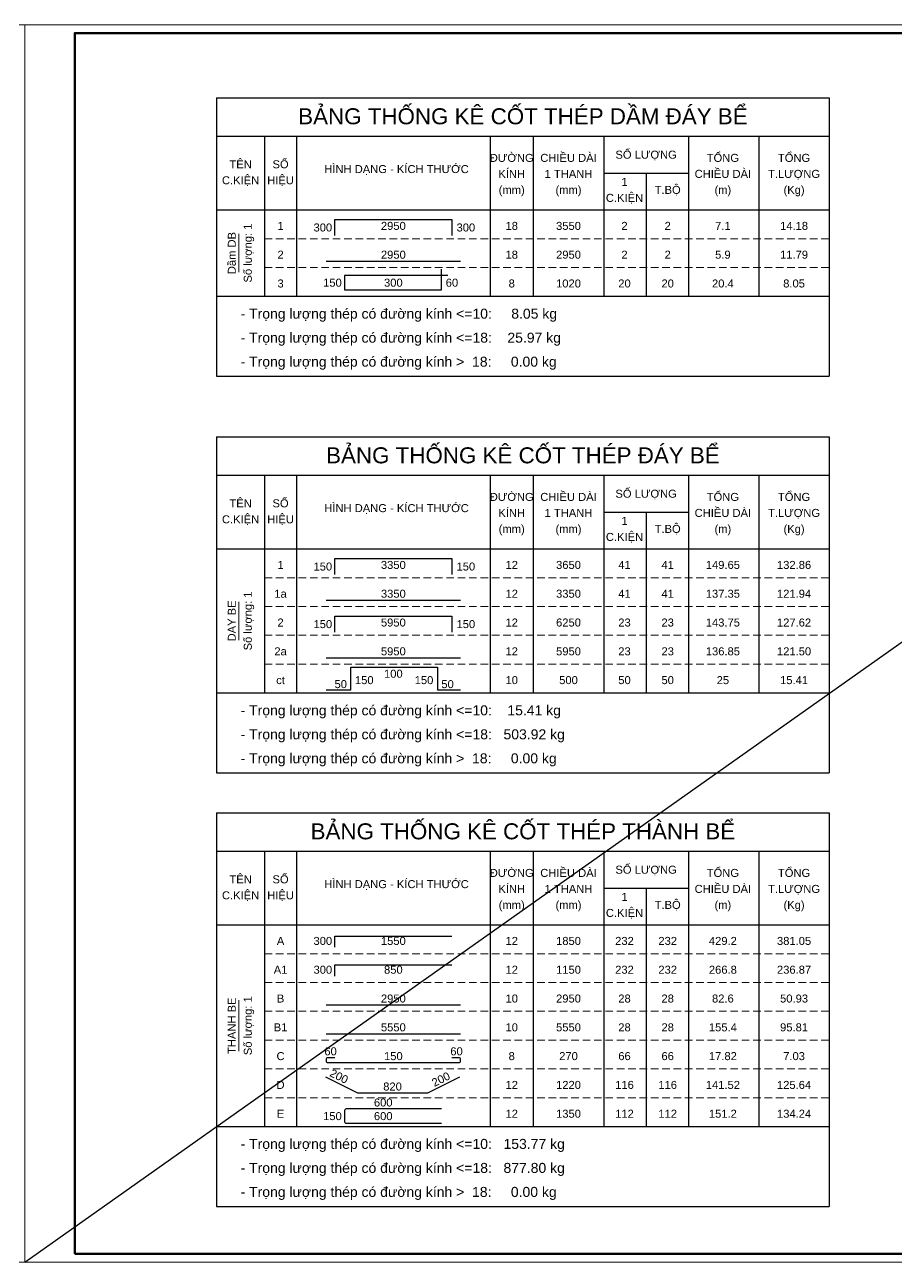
# Model space of a CAD drawing. Header units: millimetres. Extents: x 142758 to 365363, y -504867 to -415100.
# Drawn here: x 313541 to 325048, y -478817 to -462482 of the extents above; entities that cross this region are included whole.
import ezdxf
from ezdxf.enums import TextEntityAlignment as Align

# ---------------------------------------------------------------- set-up
doc = ezdxf.new("R2010")
doc.units = ezdxf.units.MM
doc.header["$LTSCALE"] = 20
doc.header["$MEASUREMENT"] = 0
doc.linetypes.add('HIDDEN', pattern=[0.375, 0.25, -0.125])
doc.layers.get('Defpoints').update_dxf_attribs({"color": 1})
doc.layers.add('KCS_Plotter', color=11, linetype='Continuous', plot=False)
doc.layers.add('Khungten_LCDI', color=7, linetype='Continuous')
for name, color, linetype, lineweight in [('LC MANH DUT', 35, 'HIDDEN', 5), ('LC Net dam 1', 30, 'Continuous', 30), ('LC Net thay', 7, 'Continuous', 25), ('LC Text1', 3, 'Continuous', 20), ('TextThep', 7, 'Continuous', 0)]:
    doc.layers.add(name, color=color, linetype=linetype, lineweight=lineweight)
doc.styles.add('Hoa', font='micross_0.ttf')
doc.styles.add('Khungten', font='VHAVAN.TTF', dxfattribs={"width": 0.9, "height": 5000})
doc.styles.add('Thuong', font='micross_0.ttf')
doc.styles.add('Title', font='VHBLACK.TTF', dxfattribs={"width": 0.8})

# ---------------------------------------------------------------- blocks, each defined once
blk = doc.blocks.new('lcdi fix')
at = {"layer": 'Defpoints', "lineweight": 0}
blk.add_lwpolyline([(-1200, -14850), (-1200, 14850), (40800, 14850), (40800, -14850)], close=True, dxfattribs=at)
at = {"layer": 'Khungten_LCDI', "color": 5, "lineweight": 60}
blk.add_lwpolyline([(0, -14650), (0, 14650), (40600, 14650), (40600, -14650)], close=True, dxfattribs=at)
at = {"color": 7, "style": 'Khungten', "width": 0.8}
for tag, p in [('REVISION', (39499, -10746)), ('NGAYHT', (39546, -11609))]:
    blk.add_attdef(tag, text='', height=200, dxfattribs=at).set_placement(p, align=Align.CENTER)
at = {"layer": 'LC Text1', "style": 'Title', "width": 1.485915}
for tag, p, p2 in [('TENBANVE1', (36913, -8886), (40339, -8886)), ('TENBANVE2', (36913, -9562), (40339, -9562))]:
    blk.add_attdef(tag, text='', height=250, dxfattribs=at).set_placement(p, p2, align=Align.FIT)
at = {"layer": 'LC Text1', "style": 'Title', "width": 0.7}
blk.add_attdef('SOBANVE', text='', height=250, dxfattribs=at).set_placement((39562, -13896), align=Align.CENTER)

msp = doc.modelspace()

# ---------------------------------------------------------------- linework, layer by layer
at = {"layer": 'KCS_Plotter', "ltscale": 2}
msp.add_line((313541.3, -478816.8), (336641.3, -462481.8), dxfattribs=at)
at = {"layer": 'LC MANH DUT', "ltscale": 20}
for p, q in [((316707.7, -465305.6), (324163.1, -465305.6)), ((316707.7, -465685.8), (324163.1, -465685.8)), ((316707.7, -466066), (324163.1, -466066)), ((316707.7, -469781), (324163.1, -469781)), ((316707.7, -470161.1), (324163.1, -470161.1)), ((316707.7, -470541.3), (324163.1, -470541.3)), ((316707.7, -470921.5), (324163.1, -470921.5)), ((316707.7, -471301.6), (324163.1, -471301.6)), ((316707.7, -474744.2), (324163.1, -474744.2)), ((316707.7, -475124.3), (324163.1, -475124.3)), ((316707.7, -475504.5), (324163.1, -475504.5)), ((316707.7, -475884.7), (324163.1, -475884.7)), ((316707.7, -476264.8), (324163.1, -476264.8)), ((316707.7, -476645), (324163.1, -476645)), ((316707.7, -477025.1), (324163.1, -477025.1))]:
    msp.add_line(p, q, dxfattribs=at)
at = {"layer": 'LC Net dam 1'}
for points in [[(317637, -465263.4), (317637, -465052.2), (319178.8, -465052.2), (319178.8, -465263.4)], [(317520.9, -465601.3), (319294.9, -465601.3)], [(319126, -465791.4), (317763.7, -465791.4), (317763.7, -465981.5), (319041.5, -465981.5), (319041.5, -465706.9)], [(317637, -469738.7), (317637, -469527.5), (319178.8, -469527.5), (319178.8, -469738.7)], [(317520.9, -470076.7), (319294.9, -470076.7)], [(317637, -470499.1), (317637, -470287.9), (319178.8, -470287.9), (319178.8, -470499.1)], [(317520.9, -470837), (319294.9, -470837)], [(317520.9, -471259.4), (317848.2, -471259.4), (317848.2, -470963.7), (318988.7, -470963.7), (318988.7, -471259.4), (319294.9, -471259.4)], [(317637, -474659.7), (317637, -474511.9), (319178.8, -474511.9)], [(317637, -475039.9), (317637, -474892), (319178.8, -474892)], [(317520.9, -475420), (319294.9, -475420)], [(317520.9, -475800.2), (319294.9, -475800.2)], [(317510.3, -476370.4), (317932.7, -476581.6), (318862, -476581.6), (319284.4, -476370.4)]]:
    msp.add_lwpolyline(points, dxfattribs=at)
for points in [[(317637, -476117), (317542, -476117, 0.4142136), (317520.9, -476138.1), (317520.9, -476159.2, 0.4142136), (317542, -476180.3), (319273.8, -476180.3, 0.4142136), (319294.9, -476159.2), (319294.9, -476138.1, 0.4142136), (319273.8, -476117), (319178.8, -476117)], [(319041.5, -476792.8), (317784.9, -476792.8, 0.4142136), (317763.7, -476813.9), (317763.7, -476961.8, 0.4142136), (317784.9, -476982.9), (319041.5, -476982.9)]]:
    msp.add_lwpolyline(points, format="xyb", dxfattribs=at)
at = {"layer": 'LC Net thay'}
for p, q in [((316074.1, -463447.1), (324163.1, -463447.1)), ((316074.1, -463447.1), (316074.1, -467122)), ((324163.1, -463447.1), (324163.1, -467122)), ((316074.1, -463954), (324163.1, -463954)), ((316707.7, -463954), (316707.7, -466066)), ((317130.1, -463954), (317130.1, -466066)), ((319685.7, -463954), (319685.7, -466066)), ((320255.9, -463954), (320255.9, -466066)), ((321185.2, -463954), (321185.2, -466066)), ((322304.5, -463954), (322304.5, -466066)), ((323233.8, -463954), (323233.8, -466066)), ((321185.2, -464439.7), (322304.5, -464439.7)), ((321744.9, -464439.7), (321744.9, -466066)), ((316074.1, -464925.5), (324163.1, -464925.5)), ((316074.1, -466066), (324163.1, -466066)), ((316074.1, -466066), (324163.1, -466066)), ((316074.1, -467122), (324163.1, -467122)), ((316074.1, -467922.4), (324163.1, -467922.4)), ((316074.1, -467922.4), (316074.1, -472357.6)), ((324163.1, -467922.4), (324163.1, -472357.6)), ((316074.1, -468429.3), (324163.1, -468429.3)), ((316707.7, -468429.3), (316707.7, -471301.6)), ((317130.1, -468429.3), (317130.1, -471301.6)), ((319685.7, -468429.3), (319685.7, -471301.6)), ((320255.9, -468429.3), (320255.9, -471301.6)), ((321185.2, -468429.3), (321185.2, -471301.6)), ((322304.5, -468429.3), (322304.5, -471301.6)), ((323233.8, -468429.3), (323233.8, -471301.6)), ((321185.2, -468915.1), (322304.5, -468915.1)), ((321744.9, -468915.1), (321744.9, -471301.6)), ((316074.1, -469400.8), (324163.1, -469400.8)), ((316074.1, -471301.6), (324163.1, -471301.6)), ((316074.1, -471301.6), (324163.1, -471301.6)), ((316074.1, -472357.6), (324163.1, -472357.6)), ((316074.1, -472885.6), (324163.1, -472885.6)), ((316074.1, -472885.6), (316074.1, -478081.1)), ((324163.1, -472885.6), (324163.1, -478081.1)), ((316074.1, -473392.5), (324163.1, -473392.5)), ((316707.7, -473392.5), (316707.7, -477025.1)), ((317130.1, -473392.5), (317130.1, -477025.1)), ((319685.7, -473392.5), (319685.7, -477025.1)), ((320255.9, -473392.5), (320255.9, -477025.1)), ((321185.2, -473392.5), (321185.2, -477025.1)), ((322304.5, -473392.5), (322304.5, -477025.1)), ((323233.8, -473392.5), (323233.8, -477025.1)), ((321185.2, -473878.3), (322304.5, -473878.3)), ((321744.9, -473878.3), (321744.9, -477025.1)), ((316074.1, -474364), (324163.1, -474364)), ((316074.1, -477025.1), (324163.1, -477025.1)), ((316074.1, -477025.1), (324163.1, -477025.1)), ((316074.1, -478081.1), (324163.1, -478081.1))]:
    msp.add_line(p, q, dxfattribs=at)
at = {"layer": 'LC Text1'}
for p, q in [((316369.8, -465749.2), (316369.8, -465242.3)), ((316369.8, -470604.7), (316369.8, -470097.8)), ((316369.8, -476032.5), (316369.8, -475356.7))]:
    msp.add_line(p, q, dxfattribs=at)

# ---------------------------------------------------------------- block references
at = {"layer": 'LC Net thay', "xscale": 0.55, "yscale": 0.55, "zscale": 0.55}
for p in [(291101.3, -470649.3), (314201.3, -470649.3)]:
    msp.add_blockref('lcdi fix', p, dxfattribs=at)

# ---------------------------------------------------------------- texts
at = {"layer": 'LC Text1', "color": 4, "style": 'Hoa'}
for s, p in [('BẢNG THỐNG KÊ CỐT THÉP DẦM ĐÁY BỂ', (320118.6, -463795.6)), ('BẢNG THỐNG KÊ CỐT THÉP ĐÁY BỂ', (320118.6, -468270.9)), ('BẢNG THỐNG KÊ CỐT THÉP THÀNH BỂ', (320118.6, -473234.1))]:
    msp.add_text(s, height=211.2, dxfattribs=at).set_placement(p, align=Align.CENTER)
at = {"layer": 'LC Text1'}
for s, style, p in [('SỐ', 'Hoa', (316918.9, -464376.4)), ('ĐƯỜNG', 'Hoa', (319970.8, -464291.9)), ('CHIỀU DÀI', 'Hoa', (320720.5, -464291.9)), ('SỐ LƯỢNG', 'Hoa', (321744.9, -464249.6)), ('TỔNG', 'Hoa', (322758.6, -464291.9)), ('TỔNG', 'Hoa', (323698.5, -464291.9)), ('TÊN', 'Hoa', (316390.9, -464376.4)), ('HÌNH DẠNG - KÍCH THƯỚC', 'Hoa', (318450.1, -464439.7)), ('KÍNH', 'Hoa', (319970.8, -464503.1)), ('1 THANH', 'Hoa', (320720.5, -464503.1)), ('CHIỀU DÀI', 'Hoa', (322758.6, -464503.1)), ('T.LƯỢNG', 'Hoa', (323698.5, -464503.1)), ('C.KIỆN', 'Hoa', (316390.9, -464587.6)), ('HIỆU', 'Hoa', (316918.9, -464587.6)), ('1', 'Hoa', (321459.7, -464608.7)), ('(mm)', 'Thuong', (319970.8, -464714.3)), ('(mm)', 'Thuong', (320720.5, -464714.3)), ('C.KIỆN', 'Hoa', (321459.7, -464819.9)), ('T.BỘ', 'Hoa', (322030, -464714.3)), ('(m)', 'Thuong', (322758.6, -464714.3)), ('(Kg)', 'Thuong', (323698.5, -464714.3)), ('ĐƯỜNG', 'Hoa', (319970.8, -468767.2)), ('CHIỀU DÀI', 'Hoa', (320720.5, -468767.2)), ('SỐ LƯỢNG', 'Hoa', (321744.9, -468725)), ('TỔNG', 'Hoa', (322758.6, -468767.2)), ('TỔNG', 'Hoa', (323698.5, -468767.2)), ('TÊN', 'Hoa', (316390.9, -468851.7)), ('SỐ', 'Hoa', (316918.9, -468851.7)), ('HÌNH DẠNG - KÍCH THƯỚC', 'Hoa', (318450.1, -468915.1)), ('C.KIỆN', 'Hoa', (316390.9, -469062.9)), ('HIỆU', 'Hoa', (316918.9, -469062.9)), ('KÍNH', 'Hoa', (319970.8, -468978.4)), ('1 THANH', 'Hoa', (320720.5, -468978.4)), ('CHIỀU DÀI', 'Hoa', (322758.6, -468978.4)), ('T.LƯỢNG', 'Hoa', (323698.5, -468978.4)), ('(mm)', 'Thuong', (319970.8, -469189.6)), ('(mm)', 'Thuong', (320720.5, -469189.6)), ('1', 'Hoa', (321459.7, -469084)), ('T.BỘ', 'Hoa', (322030, -469189.6)), ('(m)', 'Thuong', (322758.6, -469189.6)), ('(Kg)', 'Thuong', (323698.5, -469189.6)), ('C.KIỆN', 'Hoa', (321459.7, -469295.2)), ('SỐ LƯỢNG', 'Hoa', (321744.9, -473688.2)), ('TÊN', 'Hoa', (316390.9, -473814.9)), ('SỐ', 'Hoa', (316918.9, -473814.9)), ('ĐƯỜNG', 'Hoa', (319970.8, -473730.4)), ('CHIỀU DÀI', 'Hoa', (320720.5, -473730.4)), ('TỔNG', 'Hoa', (322758.6, -473730.4)), ('TỔNG', 'Hoa', (323698.5, -473730.4)), ('HÌNH DẠNG - KÍCH THƯỚC', 'Hoa', (318450.1, -473878.3)), ('KÍNH', 'Hoa', (319970.8, -473941.6)), ('1 THANH', 'Hoa', (320720.5, -473941.6)), ('CHIỀU DÀI', 'Hoa', (322758.6, -473941.6)), ('T.LƯỢNG', 'Hoa', (323698.5, -473941.6)), ('C.KIỆN', 'Hoa', (316390.9, -474026.1)), ('HIỆU', 'Hoa', (316918.9, -474026.1)), ('(mm)', 'Thuong', (319970.8, -474152.8)), ('(mm)', 'Thuong', (320720.5, -474152.8)), ('1', 'Hoa', (321459.7, -474047.2)), ('T.BỘ', 'Hoa', (322030, -474152.8)), ('(m)', 'Thuong', (322758.6, -474152.8)), ('(Kg)', 'Thuong', (323698.5, -474152.8)), ('C.KIỆN', 'Hoa', (321459.7, -474258.4))]:
    msp.add_text(s, height=105.6, dxfattribs=dict(at, style=style)).set_placement(p, align=Align.CENTER)
at = {"layer": 'LC Text1', "style": 'Hoa'}
for s, p in [('Số lượng: 1', (316538.8, -465495.7)), ('Dầm DB', (316327.6, -465495.7)), ('DAY BE', (316327.6, -470351.2)), ('Số lượng: 1', (316538.8, -470351.2)), ('THANH BE', (316327.6, -475694.6)), ('Số lượng: 1', (316538.8, -475694.6))]:
    msp.add_text(s, height=105.6, rotation=90.00021, dxfattribs=at).set_placement(p, align=Align.CENTER)
for s, p in [('- Trọng lượng thép có đường kính <=10:     8.05 kg', (316390.9, -466361.6)), ('- Trọng lượng thép có đường kính <=18:    25.97 kg', (316390.9, -466678.4)), ('- Trọng lượng thép có đường kính >  18:     0.00 kg', (316390.9, -466995.2)), ('- Trọng lượng thép có đường kính <=10:    15.41 kg', (316390.9, -471597.3)), ('- Trọng lượng thép có đường kính <=18:   503.92 kg', (316390.9, -471914.1)), ('- Trọng lượng thép có đường kính >  18:     0.00 kg', (316390.9, -472230.9)), ('- Trọng lượng thép có đường kính <=10:   153.77 kg', (316390.9, -477320.8)), ('- Trọng lượng thép có đường kính <=18:   877.80 kg', (316390.9, -477637.6)), ('- Trọng lượng thép có đường kính >  18:     0.00 kg', (316390.9, -477954.4))]:
    msp.add_text(s, height=132, dxfattribs=at).set_placement(p)
at = {"layer": 'TextThep', "style": 'Hoa'}
for s, p in [('1', (316918.9, -465221.2)), ('2950', (318407.9, -465221.2)), ('18', (319970.8, -465221.2)), ('2', (316918.9, -465601.3)), ('2950', (318407.9, -465601.3)), ('18', (319970.8, -465601.3)), ('2950', (320720.5, -465601.3)), ('2', (321459.7, -465601.3)), ('2', (322030, -465601.3)), ('5.9', (322758.6, -465601.3)), ('11.79', (323698.5, -465601.3)), ('3', (316918.9, -465981.5)), ('300', (318407.9, -465970.9)), ('8', (319970.8, -465981.5)), ('1', (316918.9, -469696.5)), ('3350', (318407.9, -469696.5)), ('12', (319970.8, -469696.5)), ('1a', (316918.9, -470076.7)), ('3350', (318407.9, -470076.7)), ('12', (319970.8, -470076.7)), ('3350', (320720.5, -470076.7)), ('41', (321459.7, -470076.7)), ('41', (322030, -470076.7)), ('137.35', (322758.6, -470076.7)), ('121.94', (323698.5, -470076.7)), ('2', (316918.9, -470456.8)), ('5950', (318407.9, -470456.8)), ('12', (319970.8, -470456.8)), ('2a', (316918.9, -470837)), ('5950', (318407.9, -470837)), ('12', (319970.8, -470837)), ('5950', (320720.5, -470837)), ('23', (321459.7, -470837)), ('23', (322030, -470837)), ('136.85', (322758.6, -470837)), ('121.50', (323698.5, -470837)), ('ct', (316918.9, -471217.1)), ('10', (319970.8, -471217.1)), ('A', (316918.9, -474659.7)), ('1550', (318407.9, -474659.7)), ('12', (319970.8, -474659.7)), ('A1', (316918.9, -475039.9)), ('850', (318407.9, -475039.9)), ('12', (319970.8, -475039.9)), ('B', (316918.9, -475420)), ('2950', (318407.9, -475420)), ('10', (319970.8, -475420)), ('2950', (320720.5, -475420)), ('28', (321459.7, -475420)), ('28', (322030, -475420)), ('82.6', (322758.6, -475420)), ('50.93', (323698.5, -475420)), ('B1', (316918.9, -475800.2)), ('5550', (318407.9, -475800.2)), ('10', (319970.8, -475800.2)), ('5550', (320720.5, -475800.2)), ('28', (321459.7, -475800.2)), ('28', (322030, -475800.2)), ('155.4', (322758.6, -475800.2)), ('95.81', (323698.5, -475800.2)), ('60', (317578.9, -476117)), ('60', (319242.1, -476117)), ('C', (316918.9, -476180.3)), ('150', (318407.9, -476180.3)), ('8', (319970.8, -476180.3)), ('D', (316918.9, -476560.5)), ('820', (318397.3, -476581.6)), ('12', (319970.8, -476560.5)), ('E', (316918.9, -476940.7)), ('12', (319970.8, -476940.7))]:
    msp.add_text(s, height=105.6, dxfattribs=at).set_placement(p, align=Align.BOTTOM_CENTER)
for s, p in [('300', (317600.1, -465242.3)), ('150', (317726.8, -465970.9)), ('150', (317600.1, -469717.6)), ('150', (317600.1, -470477.9)), ('300', (317600.1, -474659.7)), ('300', (317600.1, -475039.9)), ('600', (318397.3, -476792.8)), ('150', (317726.8, -476972.3)), ('600', (318397.3, -476972.3))]:
    msp.add_text(s, height=105.6, dxfattribs=at).set_placement(p, align=Align.BOTTOM_RIGHT)
for s, p in [('300', (319242.1, -465242.3)), ('60', (319099.6, -465970.9)), ('150', (319242.1, -469717.6)), ('150', (319242.1, -470477.9))]:
    msp.add_text(s, height=105.6, dxfattribs=at).set_placement(p, align=Align.BOTTOM_LEFT)
at = {"layer": 'TextThep', "color": 7, "style": 'Hoa'}
for s, p in [('3550', (320720.5, -465221.2)), ('2', (321459.7, -465221.2)), ('2', (322030, -465221.2)), ('7.1', (322758.6, -465221.2)), ('14.18', (323698.5, -465221.2)), ('1020', (320720.5, -465981.5)), ('20', (321459.7, -465981.5)), ('20', (322030, -465981.5)), ('20.4', (322758.6, -465981.5)), ('8.05', (323698.5, -465981.5)), ('3650', (320720.5, -469696.5)), ('41', (321459.7, -469696.5)), ('41', (322030, -469696.5)), ('149.65', (322758.6, -469696.5)), ('132.86', (323698.5, -469696.5)), ('6250', (320720.5, -470456.8)), ('23', (321459.7, -470456.8)), ('23', (322030, -470456.8)), ('143.75', (322758.6, -470456.8)), ('127.62', (323698.5, -470456.8)), ('500', (320720.5, -471217.1)), ('50', (321459.7, -471217.1)), ('50', (322030, -471217.1)), ('25', (322758.6, -471217.1)), ('15.41', (323698.5, -471217.1)), ('1850', (320720.5, -474659.7)), ('232', (321459.7, -474659.7)), ('232', (322030, -474659.7)), ('429.2', (322758.6, -474659.7)), ('381.05', (323698.5, -474659.7)), ('1150', (320720.5, -475039.9)), ('232', (321459.7, -475039.9)), ('232', (322030, -475039.9)), ('266.8', (322758.6, -475039.9)), ('236.87', (323698.5, -475039.9)), ('270', (320720.5, -476180.3)), ('66', (321459.7, -476180.3)), ('66', (322030, -476180.3)), ('17.82', (322758.6, -476180.3)), ('7.03', (323698.5, -476180.3)), ('1220', (320720.5, -476560.5)), ('116', (321459.7, -476560.5)), ('116', (322030, -476560.5)), ('141.52', (322758.6, -476560.5)), ('125.64', (323698.5, -476560.5)), ('1350', (320720.5, -476940.7)), ('112', (321459.7, -476940.7)), ('112', (322030, -476940.7)), ('151.2', (322758.6, -476940.7)), ('134.24', (323698.5, -476940.7))]:
    msp.add_text(s, height=105.6, dxfattribs=at).set_placement(p, align=Align.BOTTOM_CENTER)
at = {"layer": 'TextThep', "style": 'Hoa'}
for s, p in [('150', (317901, -471185.5)), ('50', (319041.5, -471238.3))]:
    msp.add_text(s, height=105.6, dxfattribs=at).set_placement(p)
msp.add_text('100', height=105.6, dxfattribs=at).set_placement((318407.9, -471101), align=Align.CENTER)
for s, p in [('150', (318935.9, -471185.5)), ('50', (317795.4, -471238.3))]:
    msp.add_text(s, height=105.6, dxfattribs=at).set_placement(p, align=Align.RIGHT)
msp.add_text('200', height=105.6, rotation=333.52941, dxfattribs=at).set_placement((317763.7, -476492.9), align=Align.BOTTOM_RIGHT)
msp.add_text('200', height=105.6, rotation=26.47059, dxfattribs=at).set_placement((319073.2, -476476), align=Align.BOTTOM_CENTER)

doc.saveas('drawing.dxf')
